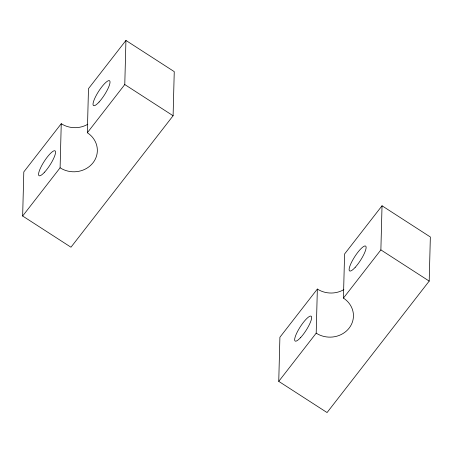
<?xml version="1.0" encoding="UTF-8"?>
<svg xmlns="http://www.w3.org/2000/svg" width="453" height="453" viewBox="0 0 453 453"><rect width="100%" height="100%" fill="white"/><g stroke="black" fill="none" stroke-linecap="round" stroke-linejoin="round"><path stroke-width="0.68" d="M22.65 216.013L60.096 167.808A23.647 21.518 1.5 0 0 93.041 162.757A23.647 21.518 1.5 0 0 87.333 132.752L88.482 88.641L125.934 40.442L174.252 71.636L173.097 115.747L70.968 247.213L22.65 216.013L23.805 171.902L61.251 123.703A23.647 21.518 1.5 0 0 87.803 124.241M60.096 167.808L61.251 123.703M87.333 132.752L124.779 84.547L125.934 40.442M278.748 381.364L316.194 333.159A23.647 21.518 1.5 0 0 349.138 328.108A23.647 21.518 1.5 0 0 343.431 298.102L344.586 253.991L382.032 205.787L430.35 236.987L429.195 281.098L327.066 412.558L278.748 381.364L279.903 337.253L317.349 289.048A23.647 21.518 1.5 0 0 343.901 289.592M316.194 333.159L317.349 289.048M343.431 298.102L380.877 249.897L382.032 205.787M124.779 84.547L173.097 115.747M380.877 249.897L429.195 281.098M99.082 102.016A14.779 3.409 -57.2 0 0 109.807 81.036A14.779 3.409 -57.2 0 0 95.685 96.455A14.779 3.409 -57.2 0 0 99.082 102.016M44.615 172.129A14.779 3.409 -57.2 0 0 55.34 151.149A14.779 3.409 -57.2 0 0 41.217 166.574A14.779 3.409 -57.2 0 0 44.615 172.129M355.18 267.366A14.779 3.409 -57.2 0 0 365.905 246.387A14.779 3.409 -57.2 0 0 351.783 261.806A14.779 3.409 -57.2 0 0 355.18 267.366M300.713 337.479A14.779 3.409 -57.2 0 0 311.438 316.5A14.779 3.409 -57.2 0 0 297.315 331.919A14.779 3.409 -57.2 0 0 300.713 337.479"/></g></svg>
